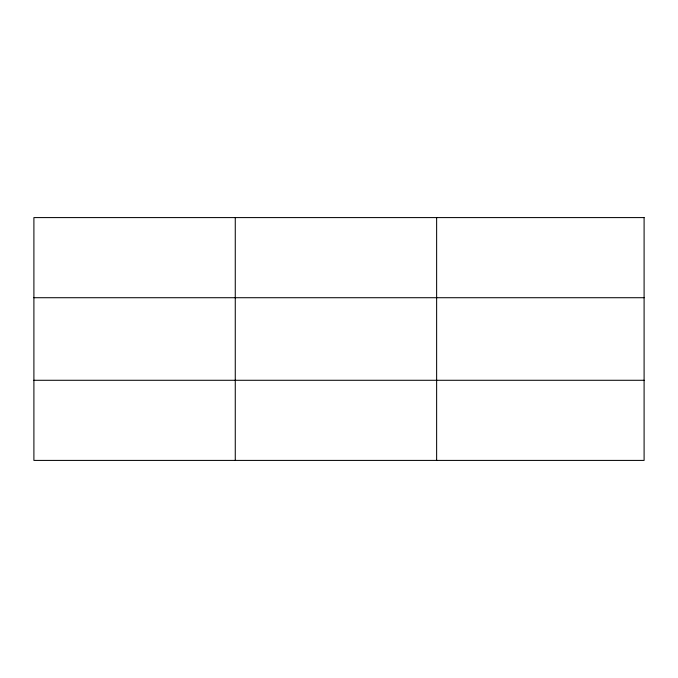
<?xml version="1.0" encoding="UTF-8"?>
<svg xmlns="http://www.w3.org/2000/svg" width="678" height="678" viewBox="0 0 678 678"><rect width="100%" height="100%" fill="white"/><g stroke="black" fill="none" stroke-linecap="round" stroke-linejoin="round"><path stroke-width="1.02" d="M235.266 217.587L235.266 460.413M436.632 217.587L436.632 460.413M33.9 297.718L644.1 297.718M33.9 380.282L644.1 380.282M644.1 217.587L644.1 460.413L33.9 460.413L33.9 217.587L644.1 217.587"/></g></svg>
